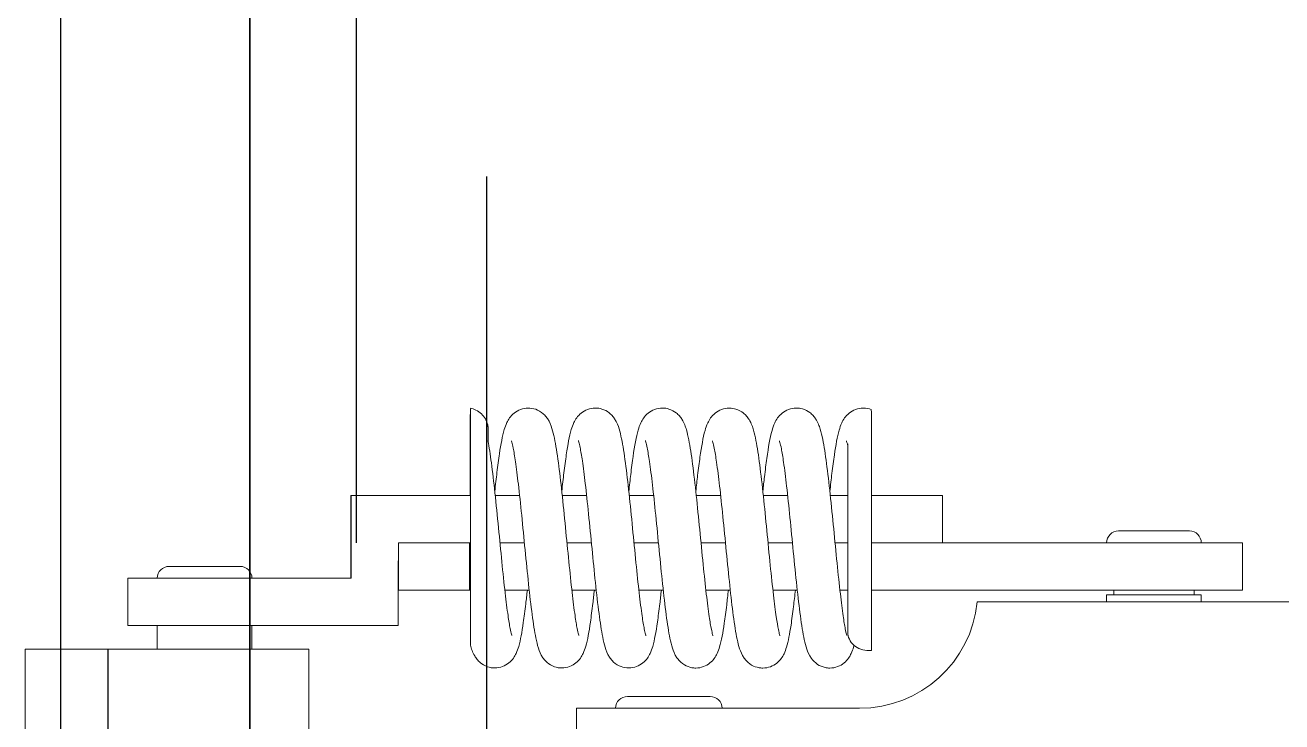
# Model space of a CAD drawing. Extents: x -18489 to 195597, y -1599 to 112111.
# Drawn here: x 15002.49 to 15007.8, y 26457.98 to 26460.93 of the extents above; entities that cross this region are included whole.
import ezdxf

# ---------------------------------------------------------------- set-up
doc = ezdxf.new("R2010")
doc.units = 0
doc.header["$LTSCALE"] = 100
doc.linetypes.add('188K-SM-07-F10-MECH-CR PIPE-Y2257103$0$AP8P1-SM-08-F50-001-A(G)-CDS - 複製$0$HIDDEN', pattern=[0.375, 0.25, -0.125])
for name, color, linetype in [('188K-SM-07-F10-MECH-CR PIPE-Y2257103$0$AP6B-SM-08-FNN-340-A(13)_Ver1$0$18P2-SM-08-FNN-320-A(5)-20190426-JEN$0$18P2-SM-08-FNN-320-A(5)-20190318-JEN$0$SM-08-FNN-300-A(5)-JEN$0$15P6-SM-08-FNN-320-A(10)-UIS-TCM$0$15P6-SM-08-FNN-00-(@10)170308-MIC$0$0-CDS', 140, 'Continuous'), ('188K-SM-07-F10-MECH-CR PIPE-Y2257103$0$AP8P1-SM-08-F50-001-A(G)-CDS - 複製$0$O-ring', 3, '188K-SM-07-F10-MECH-CR PIPE-Y2257103$0$AP8P1-SM-08-F50-001-A(G)-CDS - 複製$0$HIDDEN'), ('188K-SM-07-F10-MECH-CR PIPE-Y2257103$0$AP8P1-SM-08-F50-001-A(G)-CDS - 複製$0$虛線', 4, '188K-SM-07-F10-MECH-CR PIPE-Y2257103$0$AP8P1-SM-08-F50-001-A(G)-CDS - 複製$0$HIDDEN')]:
    doc.layers.add(name, color=color, linetype=linetype)

# ---------------------------------------------------------------- blocks, each defined once
blk = doc.blocks.new('188K-SM-07-F10-MECH-CR PIPE-Y2257103$0$AP8P1-SM-08-F50-001-A(G)-CDS - 複製$0$A$C3bb95756')
at = {"color": 0, "linetype": 'Continuous', "lineweight": 0}
for p, q in [((12, 25.315), (12, -3.245)), ((12.5, 4.981), (12.5, 7.976)), ((12.5, 7.976), (14.5, 7.976)), ((14.5, 4.981), (14.5, 7.976)), ((12.3, 6.226), (12, 6.226)), ((12.3, 3.463), (12.3, 6.226)), ((12.5, 5.926), (12.3, 5.926)), ((14.999, 5.726), (14.999, 3.653)), ((12.5, -7.716), (12.5, 4.981)), ((14.5, -4.716), (14.5, 4.981)), ((12.3, 2.226), (12.3, 3.463)), ((14.999, 3.653), (14.999, 2.726)), ((12.3, 2.226), (12, 2.226)), ((12.5, 2.526), (12.3, 2.526)), ((14.5, -7.715), (14.5, -4.716)), ((14.5, -4.716), (16.5, -4.716)), ((16.5, -7.715), (16.5, -4.716)), ((7.5, -20.185), (7.5, -8.22)), ((12.5, -9.052), (12.5, -8.717)), ((14.5, -9.258), (14.5, -8.717)), ((16.5, -9.459), (16.5, -8.717)), ((12.5, -11.886), (12.5, -10.855)), ((14.5, -12.091), (14.5, -11.058)), ((16.5, -12.292), (16.5, -11.26)), ((12.5, -14.719), (12.5, -13.688)), ((14.5, -14.925), (14.5, -13.891)), ((16.5, -15.125), (16.5, -14.094)), ((8, -14.535), (8, -15.047)), ((8, -15.047), (8, -18.035)), ((12.5, -17.552), (12.5, -16.521)), ((14.5, -17.758), (14.5, -16.725)), ((16.5, -17.959), (16.5, -16.927)), ((12.5, -20.386), (12.5, -19.355)), ((14.5, -20.591), (14.5, -19.558)), ((7.5, -20.185), (-7.5, -20.185)), ((16.5, -20.792), (16.5, -19.761)), ((12.5, -23.219), (12.5, -22.188)), ((14.5, -23.425), (14.5, -22.391)), ((16.5, -23.625), (16.5, -22.594)), ((12.5, -24.716), (12.5, -24.669)), ((12.5, -24.716), (14.5, -24.716)), ((12.5, -27.716), (12.5, -24.716)), ((14.5, -24.716), (14.5, -24.668)), ((14.5, -27.716), (14.5, -24.716)), ((16.5, -26.568), (16.5, -24.669)), ((16.5, -27.719), (16.5, -26.568)), ((12.5, -27.716), (14.5, -27.716)), ((12.5, -27.722), (12.5, -27.716)), ((13, -27.722), (14.498, -27.721)), ((14.5, -27.719), (14.5, -27.716)), ((10.998, -36.563), (10.998, -29.724)), ((12.998, -36.563), (12.998, -29.724)), ((13, -29.722), (14.498, -29.721)), ((14.498, -29.732), (13, -29.733)), ((16.5, -29.732), (16.5, -29.721)), ((-10, -31.5), (10, -31.5)), ((10, -31.5), (10, -36)), ((10.998, -33.912), (10, -33.912)), ((13, -33.912), (13, -37.671)), ((13, -34.212), (12.998, -34.212)), ((13.5, -34.412), (13.5, -37.231)), ((10, -36), (10, -40)), ((10.998, -39.154), (10.998, -36.563)), ((12.998, -39.154), (12.998, -36.563)), ((13, -37.612), (12.998, -37.612)), ((13, -37.671), (13, -37.912)), ((13.5, -37.231), (13.5, -37.412)), ((10.998, -37.912), (10, -37.912)), ((12.998, -39.154), (10.998, -39.154)), ((10, -40), (10, -43.5)), ((-10, -43.5), (10, -43.5))]:
    blk.add_line(p, q, dxfattribs=at)
blk.add_line((10, -40), (-10, -40))
at = {"color": 251}
blk.add_line((10, -42), (-10, -42), dxfattribs=at)
at = {"color": 0, "linetype": 'Continuous', "lineweight": 0}
for centre, radius, start, end in [((14.499, 5.726), 0.5, 0, 89.9196), ((14.499, 2.726), 0.5, 270.0804, 0), ((12.5, -8.22), 5, 95.7392, 180), ((7.5, -14.535), 0.5, 0, 90), ((7.5, -18.035), 0.5, 270, 0), ((13, -34.412), 0.5, 0, 90), ((13, -37.412), 0.5, 270, 0)]:
    blk.add_arc(centre, radius, start, end, dxfattribs=at)
for centre, major_axis, ratio, start_param, end_param in [((10.716, -7.821), (-0.003, 0.9), 0.866024, 1.455965, 1.567306), ((10.716, -7.821), (-0.003, 0.9), 0.866024, 1.567306, 3.141593), ((14.7, -7.725), (-5.494, 0), 0.001745, 3.665191, 5.759587), ((14.7, -24.675), (-5.487, 0), 0.001745, 1.905007, 3.665191), ((14.7, -24.675), (3.713, 0), 0.001745, 5.218566, 6.806784)]:
    blk.add_ellipse(centre, major_axis=major_axis, ratio=ratio, start_param=start_param, end_param=end_param, dxfattribs=at)
for points, knots in [([(19.458, -7.72), (19.629, -7.72), (19.767, -7.721), (19.98, -7.722), (20.055, -7.723), (20.122, -7.724), (20.135, -7.724), (20.135, -7.724)], [0, 0, 0, 0, 0.001028082, 0.001028082, 0.002056165, 0.002056165, 0.002688638, 0.002688638, 0.002688638, 0.002688638]), ([(9.201, -9.476), (9.201, -9.365), (9.222, -9.252), (9.298, -9.048), (9.353, -8.955), (9.478, -8.8), (9.549, -8.738), (9.686, -8.64), (9.753, -8.604), (9.909, -8.531), (9.996, -8.502), (10.111, -8.467), (10.136, -8.46), (10.162, -8.453)], [0, 0, 0, 0, 0.369613, 0.369613, 0.736234, 0.736234, 1.105706, 1.105706, 1.501006, 1.501006, 2.110988, 2.110988, 2.280676, 2.280676, 2.280676, 2.280676]), ([(20.198, -8.062), (20.198, -8.175), (20.177, -8.289), (20.099, -8.495), (20.043, -8.589), (19.917, -8.743), (19.846, -8.805), (19.705, -8.906), (19.634, -8.944), (19.462, -9.023), (19.364, -9.055), (18.98, -9.164), (18.642, -9.225), (17.98, -9.322), (17.716, -9.357), (17.194, -9.42), (16.938, -9.449), (16.673, -9.477)], [0, 0, 0, 0, 0.377808, 0.377808, 0.75227, 0.75227, 1.131586, 1.131586, 1.553493, 1.553493, 2.237728, 2.237728, 4.088151, 4.088151, 5.123734, 5.123734, 5.991583, 5.991583, 5.991583, 5.991583]), ([(10.573, -8.754), (10.573, -8.754), (10.573, -8.754), (10.577, -8.755), (10.597, -8.763), (10.68, -8.786), (10.759, -8.805), (11, -8.853), (11.19, -8.884), (11.675, -8.954), (11.992, -8.994), (12.735, -9.08), (13.18, -9.126), (14.108, -9.22), (14.602, -9.268), (15.583, -9.364), (16.082, -9.414), (17.019, -9.514), (17.465, -9.566), (18.247, -9.669), (18.59, -9.722), (19.033, -9.81), (19.174, -9.843), (19.448, -9.927), (19.582, -9.972), (19.787, -10.108), (19.835, -10.144), (19.924, -10.226), (19.967, -10.272), (20.071, -10.412), (20.127, -10.52), (20.184, -10.719), (20.197, -10.807), (20.197, -10.894)], [1.529606, 1.529606, 1.529606, 1.529606, 1.566604, 1.566604, 2.004364, 2.004364, 2.690018, 2.690018, 3.696575, 3.696575, 4.931861, 4.931861, 6.362818, 6.362818, 7.821963, 7.821963, 9.326579, 9.326579, 10.868898, 10.868898, 12.431018, 12.431018, 13.316881, 13.316881, 14.259657, 14.259657, 14.527236, 14.527236, 14.768895, 14.768895, 15.179037, 15.179037, 15.472471, 15.472471, 15.472471, 15.472471]), ([(18.681, -8.721), (18.434, -8.72), (18.113, -8.719), (17.378, -8.718), (16.956, -8.717), (16.059, -8.717), (15.574, -8.717), (14.601, -8.716), (14.102, -8.717), (13.152, -8.717), (12.69, -8.717), (11.861, -8.718), (11.483, -8.719), (11.002, -8.72), (10.85, -8.72), (10.719, -8.721)], [0, 0, 0, 0, 1.483548, 1.483548, 2.944065, 2.944065, 4.408185, 4.408185, 5.872813, 5.872813, 7.337526, 7.337526, 8.801965, 8.801965, 9.591263, 9.591263, 9.591263, 9.591263]), ([(18.815, -8.775), (18.815, -8.775), (18.815, -8.775), (18.807, -8.772), (18.782, -8.763), (18.709, -8.743), (18.664, -8.732), (18.611, -8.72)], [1.5306874, 1.5306874, 1.5306874, 1.5306874, 1.6085141, 1.6085141, 2.0720556, 2.0720556, 2.4948901, 2.4948901, 2.4948901, 2.4948901]), ([(18.816, -11.608), (18.816, -11.608), (18.815, -11.608), (18.806, -11.605), (18.78, -11.596), (18.681, -11.569), (18.59, -11.548), (18.324, -11.497), (18.127, -11.464), (17.611, -11.39), (17.267, -11.347), (16.485, -11.258), (16.032, -11.21), (15.098, -11.116), (14.605, -11.068), (13.621, -10.972), (13.119, -10.921), (12.206, -10.823), (11.782, -10.774), (11.018, -10.672), (10.681, -10.619), (10.26, -10.529), (10.129, -10.496), (9.88, -10.411), (9.755, -10.364), (9.523, -10.195), (9.431, -10.107), (9.297, -9.904), (9.25, -9.796), (9.209, -9.615), (9.201, -9.546), (9.201, -9.476)], [1.534964, 1.534964, 1.534964, 1.534964, 1.620208, 1.620208, 2.085297, 2.085297, 2.796473, 2.796473, 3.797602, 3.797602, 5.104348, 5.104348, 6.529364, 6.529364, 7.98228, 7.98228, 9.511749, 9.511749, 11.01677, 11.01677, 12.633476, 12.633476, 13.51602, 13.51602, 14.35238, 14.35238, 14.834086, 14.834086, 15.223926, 15.223926, 15.454008, 15.454008, 15.454008, 15.454008]), ([(9.2, -12.311), (9.2, -12.2), (9.221, -12.088), (9.295, -11.885), (9.35, -11.793), (9.473, -11.64), (9.542, -11.579), (9.676, -11.48), (9.742, -11.444), (9.899, -11.369), (9.987, -11.338), (10.335, -11.233), (10.635, -11.177), (11.253, -11.083), (11.518, -11.048), (12.023, -10.987), (12.256, -10.96), (12.5, -10.933)], [0, 0, 0, 0, 0.365934, 0.365934, 0.729064, 0.729064, 1.093806, 1.093806, 1.488179, 1.488179, 2.106647, 2.106647, 3.866362, 3.866362, 4.943093, 4.943093, 5.761206, 5.761206, 5.761206, 5.761206]), ([(20.197, -10.894), (20.197, -11.008), (20.175, -11.123), (20.098, -11.329), (20.041, -11.422), (19.915, -11.577), (19.844, -11.638), (19.704, -11.739), (19.633, -11.777), (19.457, -11.859), (19.353, -11.892), (18.935, -12.009), (18.552, -12.074), (17.832, -12.175), (17.569, -12.209), (17.092, -12.265), (16.886, -12.288), (16.673, -12.311)], [0, 0, 0, 0, 0.38003, 0.38003, 0.756601, 0.756601, 1.138502, 1.138502, 1.566748, 1.566748, 2.283031, 2.283031, 4.29564, 4.29564, 5.299581, 5.299581, 5.994977, 5.994977, 5.994977, 5.994977]), ([(10.57, -11.587), (10.57, -11.587), (10.57, -11.587), (10.572, -11.587), (10.591, -11.594), (10.667, -11.616), (10.741, -11.634), (10.97, -11.68), (11.151, -11.711), (11.626, -11.781), (11.942, -11.821), (12.672, -11.906), (13.103, -11.952), (14.023, -12.045), (14.528, -12.094), (15.509, -12.19), (15.999, -12.239), (16.939, -12.338), (17.397, -12.39), (18.189, -12.494), (18.534, -12.546), (18.981, -12.632), (19.124, -12.664), (19.408, -12.745), (19.547, -12.789), (19.76, -12.921), (19.809, -12.956), (19.903, -13.037), (19.948, -13.083), (20.058, -13.223), (20.118, -13.33), (20.182, -13.535), (20.197, -13.631), (20.197, -13.727)], [1.51934, 1.51934, 1.51934, 1.51934, 1.540488, 1.540488, 1.962045, 1.962045, 2.626376, 2.626376, 3.62483, 3.62483, 4.869194, 4.869194, 6.264612, 6.264612, 7.754237, 7.754237, 9.227468, 9.227468, 10.786503, 10.786503, 12.333465, 12.333465, 13.207742, 13.207742, 14.19454, 14.19454, 14.471744, 14.471744, 14.725177, 14.725177, 15.139883, 15.139883, 15.458728, 15.458728, 15.458728, 15.458728]), ([(18.819, -14.442), (18.819, -14.442), (18.818, -14.442), (18.81, -14.439), (18.783, -14.43), (18.687, -14.404), (18.601, -14.384), (18.34, -14.333), (18.14, -14.3), (17.62, -14.224), (17.274, -14.181), (16.499, -14.092), (16.058, -14.046), (15.127, -13.952), (14.623, -13.904), (13.636, -13.806), (13.143, -13.757), (12.228, -13.659), (11.796, -13.609), (11.028, -13.507), (10.694, -13.454), (10.273, -13.365), (10.142, -13.333), (9.892, -13.25), (9.768, -13.205), (9.576, -13.069), (9.532, -13.033), (9.412, -12.915), (9.339, -12.817), (9.242, -12.608), (9.213, -12.5), (9.201, -12.364), (9.2, -12.337), (9.2, -12.311)], [1.533587, 1.533587, 1.533587, 1.533587, 1.616201, 1.616201, 2.067066, 2.067066, 2.75024, 2.75024, 3.780984, 3.780984, 5.092135, 5.092135, 6.485309, 6.485309, 7.968997, 7.968997, 9.474359, 9.474359, 10.998871, 10.998871, 12.604152, 12.604152, 13.4827, 13.4827, 14.324189, 14.324189, 14.567246, 14.567246, 14.990283, 14.990283, 15.352865, 15.352865, 15.44041, 15.44041, 15.44041, 15.44041]), ([(9.201, -15.145), (9.201, -15.034), (9.222, -14.921), (9.298, -14.717), (9.353, -14.625), (9.476, -14.472), (9.545, -14.41), (9.681, -14.311), (9.748, -14.275), (9.91, -14.198), (10.001, -14.167), (10.366, -14.058), (10.688, -14.001), (11.331, -13.906), (11.59, -13.872), (12.068, -13.815), (12.28, -13.791), (12.5, -13.767)], [0, 0, 0, 0, 0.370264, 0.370264, 0.737517, 0.737517, 1.107545, 1.107545, 1.512605, 1.512605, 2.160685, 2.160685, 3.991327, 3.991327, 5.027096, 5.027096, 5.767399, 5.767399, 5.767399, 5.767399]), ([(20.197, -13.727), (20.197, -13.84), (20.175, -13.955), (20.098, -14.16), (20.042, -14.254), (19.916, -14.408), (19.846, -14.47), (19.706, -14.57), (19.636, -14.608), (19.46, -14.69), (19.358, -14.724), (18.952, -14.839), (18.583, -14.902), (17.887, -15.001), (17.628, -15.034), (17.136, -15.093), (16.909, -15.118), (16.673, -15.144)], [0, 0, 0, 0, 0.379818, 0.379818, 0.756216, 0.756216, 1.138, 1.138, 1.567071, 1.567071, 2.286967, 2.286967, 4.235125, 4.235125, 5.234674, 5.234674, 6.006562, 6.006562, 6.006562, 6.006562]), ([(10.568, -14.42), (10.568, -14.42), (10.569, -14.42), (10.572, -14.421), (10.592, -14.428), (10.67, -14.45), (10.746, -14.468), (10.98, -14.515), (11.163, -14.546), (11.648, -14.618), (11.975, -14.659), (12.715, -14.744), (13.142, -14.789), (14.06, -14.882), (14.567, -14.931), (15.552, -15.028), (16.041, -15.077), (16.976, -15.176), (17.43, -15.228), (18.222, -15.332), (18.567, -15.385), (19.008, -15.472), (19.148, -15.504), (19.423, -15.584), (19.558, -15.627), (19.769, -15.76), (19.818, -15.795), (19.911, -15.876), (19.954, -15.922), (20.062, -16.059), (20.12, -16.166), (20.183, -16.369), (20.198, -16.465), (20.198, -16.559)], [1.514793, 1.514793, 1.514793, 1.514793, 1.550846, 1.550846, 1.969726, 1.969726, 2.632335, 2.632335, 3.63658, 3.63658, 4.914984, 4.914984, 6.290976, 6.290976, 7.787067, 7.787067, 9.26406, 9.26406, 10.814621, 10.814621, 12.382907, 12.382907, 13.249796, 13.249796, 14.20856, 14.20856, 14.48022, 14.48022, 14.72351, 14.72351, 15.13133, 15.13133, 15.447351, 15.447351, 15.447351, 15.447351]), ([(18.822, -17.277), (18.822, -17.277), (18.821, -17.277), (18.814, -17.274), (18.79, -17.266), (18.699, -17.241), (18.615, -17.221), (18.36, -17.17), (18.163, -17.136), (17.651, -17.062), (17.31, -17.019), (16.548, -16.931), (16.113, -16.885), (15.185, -16.791), (14.676, -16.742), (13.693, -16.645), (13.207, -16.597), (12.285, -16.499), (11.84, -16.448), (11.069, -16.346), (10.736, -16.295), (10.311, -16.208), (10.176, -16.175), (9.919, -16.095), (9.793, -16.052), (9.594, -15.916), (9.548, -15.88), (9.423, -15.762), (9.345, -15.661), (9.245, -15.448), (9.215, -15.338), (9.202, -15.2), (9.201, -15.172), (9.201, -15.145)], [1.512449, 1.512449, 1.512449, 1.512449, 1.586453, 1.586453, 2.024157, 2.024157, 2.714149, 2.714149, 3.746626, 3.746626, 5.042988, 5.042988, 6.424527, 6.424527, 7.922177, 7.922177, 9.400892, 9.400892, 10.951757, 10.951757, 12.52626, 12.52626, 13.408379, 13.408379, 14.279087, 14.279087, 14.527998, 14.527998, 14.968293, 14.968293, 15.338049, 15.338049, 15.428369, 15.428369, 15.428369, 15.428369]), ([(9.203, -17.978), (9.203, -17.866), (9.224, -17.753), (9.3, -17.549), (9.356, -17.456), (9.48, -17.302), (9.549, -17.241), (9.686, -17.142), (9.754, -17.105), (9.92, -17.027), (10.014, -16.995), (10.389, -16.886), (10.724, -16.828), (11.379, -16.733), (11.639, -16.7), (12.102, -16.644), (12.297, -16.622), (12.5, -16.6)], [0, 0, 0, 0, 0.373292, 0.373292, 0.743395, 0.743395, 1.116925, 1.116925, 1.528551, 1.528551, 2.194943, 2.194943, 4.052922, 4.052922, 5.080883, 5.080883, 5.761499, 5.761499, 5.761499, 5.761499]), ([(20.198, -16.559), (20.198, -16.672), (20.177, -16.786), (20.1, -16.991), (20.044, -17.085), (19.919, -17.238), (19.85, -17.3), (19.711, -17.4), (19.642, -17.438), (19.47, -17.519), (19.37, -17.553), (18.972, -17.668), (18.609, -17.731), (17.92, -17.83), (17.663, -17.863), (17.163, -17.923), (16.922, -17.95), (16.672, -17.977)], [0, 0, 0, 0, 0.37723, 0.37723, 0.751201, 0.751201, 1.13002, 1.13002, 1.553791, 1.553791, 2.258557, 2.258557, 4.202059, 4.202059, 5.196769, 5.196769, 6.015374, 6.015374, 6.015374, 6.015374]), ([(10.57, -17.254), (10.57, -17.254), (10.57, -17.254), (10.575, -17.256), (10.597, -17.263), (10.681, -17.286), (10.759, -17.304), (11, -17.352), (11.188, -17.384), (11.683, -17.456), (12.017, -17.497), (12.771, -17.584), (13.205, -17.629), (14.127, -17.722), (14.63, -17.771), (15.618, -17.868), (16.114, -17.918), (17.042, -18.017), (17.483, -18.068), (18.271, -18.172), (18.618, -18.226), (19.053, -18.315), (19.188, -18.348), (19.453, -18.429), (19.583, -18.473), (19.787, -18.605), (19.834, -18.641), (19.922, -18.721), (19.963, -18.765), (20.066, -18.898), (20.122, -19), (20.185, -19.201), (20.2, -19.298), (20.2, -19.393)], [1.528947, 1.528947, 1.528947, 1.528947, 1.583888, 1.583888, 2.005623, 2.005623, 2.667606, 2.667606, 3.673762, 3.673762, 4.970513, 4.970513, 6.356938, 6.356938, 7.840894, 7.840894, 9.343276, 9.343276, 10.868897, 10.868897, 12.468354, 12.468354, 13.330775, 13.330775, 14.252077, 14.252077, 14.515197, 14.515197, 14.743662, 14.743662, 15.135105, 15.135105, 15.453146, 15.453146, 15.453146, 15.453146]), ([(18.82, -20.11), (18.82, -20.11), (18.82, -20.11), (18.815, -20.108), (18.793, -20.101), (18.708, -20.076), (18.627, -20.057), (18.38, -20.006), (18.188, -19.974), (17.69, -19.9), (17.361, -19.858), (16.612, -19.771), (16.176, -19.725), (15.248, -19.631), (14.741, -19.582), (13.76, -19.485), (13.274, -19.437), (12.344, -19.339), (11.894, -19.288), (11.119, -19.187), (10.785, -19.136), (10.352, -19.05), (10.214, -19.019), (9.947, -18.939), (9.815, -18.895), (9.611, -18.761), (9.563, -18.726), (9.433, -18.606), (9.351, -18.502), (9.248, -18.284), (9.217, -18.173), (9.204, -18.034), (9.203, -18.006), (9.203, -17.978)], [1.511858, 1.511858, 1.511858, 1.511858, 1.564479, 1.564479, 2.001455, 2.001455, 2.68878, 2.68878, 3.711606, 3.711606, 4.976398, 4.976398, 6.371622, 6.371622, 7.864064, 7.864064, 9.336995, 9.336995, 10.896766, 10.896766, 12.44752, 12.44752, 13.332684, 13.332684, 14.244606, 14.244606, 14.506377, 14.506377, 14.968742, 14.968742, 15.342267, 15.342267, 15.43474, 15.43474, 15.43474, 15.43474]), ([(9.204, -20.811), (9.204, -20.698), (9.225, -20.585), (9.301, -20.38), (9.357, -20.287), (9.482, -20.133), (9.552, -20.072), (9.69, -19.972), (9.758, -19.935), (9.925, -19.858), (10.02, -19.826), (10.398, -19.718), (10.729, -19.661), (11.384, -19.566), (11.648, -19.532), (12.113, -19.476), (12.303, -19.455), (12.5, -19.433)], [0, 0, 0, 0, 0.374263, 0.374263, 0.745263, 0.745263, 1.119824, 1.119824, 1.532639, 1.532639, 2.201516, 2.201516, 4.042076, 4.042076, 5.090214, 5.090214, 5.750967, 5.750967, 5.750967, 5.750967]), ([(20.2, -19.393), (20.2, -19.505), (20.179, -19.619), (20.103, -19.823), (20.047, -19.916), (19.923, -20.069), (19.854, -20.131), (19.717, -20.231), (19.649, -20.268), (19.482, -20.348), (19.386, -20.38), (19.003, -20.494), (18.662, -20.556), (17.993, -20.654), (17.733, -20.688), (17.21, -20.751), (16.947, -20.781), (16.672, -20.811)], [0, 0, 0, 0, 0.372934, 0.372934, 0.742819, 0.742819, 1.116403, 1.116403, 1.529753, 1.529753, 2.204629, 2.204629, 4.09814, 4.09814, 5.115656, 5.115656, 6.013989, 6.013989, 6.013989, 6.013989]), ([(10.574, -20.088), (10.574, -20.088), (10.574, -20.088), (10.579, -20.09), (10.601, -20.098), (10.689, -20.122), (10.771, -20.141), (11.017, -20.189), (11.205, -20.219), (11.7, -20.291), (12.034, -20.333), (12.798, -20.42), (13.244, -20.466), (14.169, -20.559), (14.662, -20.607), (15.648, -20.704), (16.154, -20.755), (17.078, -20.854), (17.51, -20.904), (18.292, -21.008), (18.641, -21.063), (19.075, -21.154), (19.209, -21.186), (19.471, -21.269), (19.601, -21.315), (19.801, -21.45), (19.848, -21.487), (19.976, -21.608), (20.058, -21.713), (20.159, -21.934), (20.188, -22.045), (20.199, -22.181), (20.2, -22.205), (20.2, -22.228)], [1.539282, 1.539282, 1.539282, 1.539282, 1.592191, 1.592191, 2.036746, 2.036746, 2.710885, 2.710885, 3.699182, 3.699182, 4.994993, 4.994993, 6.413087, 6.413087, 7.867215, 7.867215, 9.394918, 9.394918, 10.899816, 10.899816, 12.513061, 12.513061, 13.379306, 13.379306, 14.288511, 14.288511, 14.548867, 14.548867, 15.015232, 15.015232, 15.389974, 15.389974, 15.46846, 15.46846, 15.46846, 15.46846]), ([(18.818, -22.943), (18.818, -22.943), (18.817, -22.943), (18.811, -22.94), (18.788, -22.932), (18.697, -22.907), (18.612, -22.886), (18.356, -22.835), (18.158, -22.802), (17.653, -22.729), (17.328, -22.688), (16.573, -22.6), (16.123, -22.553), (15.188, -22.458), (14.691, -22.41), (13.712, -22.314), (13.217, -22.265), (12.289, -22.166), (11.848, -22.116), (11.081, -22.014), (10.748, -21.963), (10.318, -21.876), (10.179, -21.844), (9.917, -21.76), (9.788, -21.715), (9.59, -21.578), (9.544, -21.541), (9.419, -21.42), (9.341, -21.317), (9.243, -21.099), (9.214, -20.988), (9.204, -20.854), (9.204, -20.832), (9.204, -20.811)], [1.521972, 1.521972, 1.521972, 1.521972, 1.584925, 1.584925, 2.036469, 2.036469, 2.742284, 2.742284, 3.7704, 3.7704, 5.015211, 5.015211, 6.445968, 6.445968, 7.910529, 7.910529, 9.410139, 9.410139, 10.956606, 10.956606, 12.516977, 12.516977, 13.413295, 13.413295, 14.296523, 14.296523, 14.551684, 14.551684, 15.00281, 15.00281, 15.376966, 15.376966, 15.449601, 15.449601, 15.449601, 15.449601]), ([(9.203, -23.643), (9.203, -23.531), (9.224, -23.417), (9.3, -23.213), (9.356, -23.12), (9.481, -22.966), (9.551, -22.904), (9.69, -22.805), (9.758, -22.768), (9.925, -22.691), (10.019, -22.66), (10.389, -22.554), (10.714, -22.497), (11.361, -22.402), (11.626, -22.367), (12.099, -22.311), (12.296, -22.289), (12.5, -22.266)], [0, 0, 0, 0, 0.372917, 0.372917, 0.742639, 0.742639, 1.11566, 1.11566, 1.524347, 1.524347, 2.179547, 2.179547, 4.001245, 4.001245, 5.059496, 5.059496, 5.743594, 5.743594, 5.743594, 5.743594]), ([(20.2, -22.228), (20.2, -22.341), (20.178, -22.454), (20.102, -22.659), (20.046, -22.753), (19.92, -22.907), (19.85, -22.969), (19.713, -23.067), (19.646, -23.104), (19.482, -23.181), (19.389, -23.213), (19.014, -23.324), (18.683, -23.385), (18.026, -23.483), (17.76, -23.518), (17.224, -23.583), (16.954, -23.613), (16.673, -23.644)], [0, 0, 0, 0, 0.373734, 0.373734, 0.744364, 0.744364, 1.118052, 1.118052, 1.520312, 1.520312, 2.175942, 2.175942, 4.032473, 4.032473, 5.078659, 5.078659, 5.999712, 5.999712, 5.999712, 5.999712]), ([(10.575, -22.922), (10.575, -22.922), (10.575, -22.922), (10.58, -22.923), (10.602, -22.931), (10.689, -22.955), (10.771, -22.974), (11.018, -23.022), (11.206, -23.053), (11.697, -23.124), (12.024, -23.165), (12.783, -23.252), (13.233, -23.299), (14.162, -23.392), (14.65, -23.439), (15.633, -23.536), (16.14, -23.587), (17.068, -23.686), (17.501, -23.737), (18.236, -23.834), (18.55, -23.882), (18.813, -23.933)], [1.536908, 1.536908, 1.536908, 1.536908, 1.585656, 1.585656, 2.032028, 2.032028, 2.724242, 2.724242, 3.709965, 3.709965, 4.979595, 4.979595, 6.416799, 6.416799, 7.858392, 7.858392, 9.388558, 9.388558, 10.898785, 10.898785, 12.316243, 12.316243, 12.316243, 12.316243]), ([(10.173, -24.672), (10.018, -24.63), (9.88, -24.589), (9.665, -24.464), (9.616, -24.431), (9.519, -24.352), (9.472, -24.307), (9.359, -24.172), (9.296, -24.069), (9.222, -23.857), (9.203, -23.749), (9.203, -23.643)], [0, 0, 0, 0, 1.021437, 1.021437, 1.305373, 1.305373, 1.566267, 1.566267, 1.975717, 1.975717, 2.329995, 2.329995, 2.329995, 2.329995]), ([(18.749, -23.921), (18.967, -23.921), (19.126, -23.922), (19.256, -23.923), (19.281, -23.924), (19.31, -23.924), (19.316, -23.924), (19.328, -23.925), (19.333, -23.925), (19.348, -23.926), (19.354, -23.926), (19.37, -23.927), (19.378, -23.928), (19.396, -23.93), (19.406, -23.931), (19.439, -23.935), (19.464, -23.939), (19.514, -23.95), (19.54, -23.957), (19.626, -23.983), (19.684, -24.008), (19.818, -24.083), (19.891, -24.14), (20.019, -24.274), (20.074, -24.355), (20.149, -24.515), (20.174, -24.594), (20.187, -24.675)], [0.127445, 0.127445, 0.127445, 0.127445, 1.499588, 1.499588, 2.038546, 2.038546, 2.158772, 2.158772, 2.249064, 2.249064, 2.301373, 2.301373, 2.338711, 2.338711, 2.376089, 2.376089, 2.45114, 2.45114, 2.532618, 2.532618, 2.721813, 2.721813, 2.992629, 2.992629, 3.279118, 3.279118, 3.52312, 3.52312, 3.52312, 3.52312]), ([(17.123, -24.67), (16.976, -24.669), (16.82, -24.669), (16.496, -24.669), (16.327, -24.669), (15.974, -24.668), (15.79, -24.668), (15.418, -24.668), (15.229, -24.668), (14.847, -24.668), (14.652, -24.668), (14.264, -24.668), (14.072, -24.668), (13.502, -24.668), (13.125, -24.668), (12.599, -24.669), (12.43, -24.669), (12.102, -24.669), (11.943, -24.669), (11.49, -24.67), (11.219, -24.671), (10.841, -24.671), (10.722, -24.672), (10.56, -24.672), (10.527, -24.672), (10.455, -24.672), (10.416, -24.672), (10.346, -24.672), (10.32, -24.672), (10.272, -24.672), (10.252, -24.672), (10.208, -24.672), (10.195, -24.672), (10.169, -24.672), (10.171, -24.672), (10.187, -24.671), (10.202, -24.671), (10.263, -24.671), (10.325, -24.67), (10.55, -24.669), (10.758, -24.669), (11.244, -24.668), (11.525, -24.667), (12.149, -24.666), (12.484, -24.666), (13.02, -24.666), (13.205, -24.665), (13.578, -24.665), (13.767, -24.665), (14.148, -24.665), (14.341, -24.665), (14.73, -24.665), (14.927, -24.665), (15.508, -24.665), (15.89, -24.665), (16.454, -24.665), (16.64, -24.666), (17, -24.666), (17.349, -24.666), (17.679, -24.666), (18, -24.667), (18.155, -24.667), (18.302, -24.667)], [0.00122675, 0.00122675, 0.00122675, 0.00122675, 0.0018037, 0.0018037, 0.00238065, 0.00238065, 0.00295761, 0.00295761, 0.00353456, 0.00353456, 0.00411151, 0.00411151, 0.00468846, 0.00468846, 0.00584236, 0.00584236, 0.00641931, 0.00641931, 0.00699626, 0.00699626, 0.00815017, 0.00815017, 0.00872712, 0.00872712, 0.00887135, 0.00887135, 0.00901559, 0.00901559, 0.00908771, 0.00908771, 0.00915983, 0.00915983, 0.00930407, 0.00930407, 0.00959254, 0.00959254, 0.00988102, 0.00988102, 0.01045797, 0.01045797, 0.01161187, 0.01161187, 0.01276578, 0.01276578, 0.01391968, 0.01391968, 0.01449663, 0.01449663, 0.01507358, 0.01507358, 0.01565053, 0.01565053, 0.01622748, 0.01622748, 0.01738139, 0.01738139, 0.01795834, 0.01795834, 0.01853529, 0.01911224, 0.01911224, 0.01968919, 0.01968919, 0.01968919, 0.01968919]), ([(18.302, -24.667), (18.531, -24.668), (18.743, -24.668), (19.128, -24.669), (19.302, -24.669), (19.452, -24.67)], [0.01968919, 0.01968919, 0.01968919, 0.01968919, 0.020593023, 0.020593023, 0.021496855, 0.021496855, 0.021496855, 0.021496855]), ([(12.998, -29.724), (12.998, -29.724), (12.998, -29.724), (12.998, -29.723), (12.998, -29.723), (12.999, -29.722), (12.999, -29.722), (12.999, -29.722), (13, -29.722), (13, -29.722)], [0, 0, 0, 0, 0.25, 0.25, 0.5, 0.5, 0.75, 0.75, 1, 1, 1, 1]), ([(13, -29.733), (13, -29.733), (12.999, -29.733), (12.999, -29.733), (12.999, -29.733), (12.998, -29.734), (12.998, -29.734), (12.998, -29.734), (12.998, -29.735), (12.998, -29.735)], [0, 0, 0, 0, 0.25, 0.25, 0.5, 0.5, 0.75, 0.75, 1, 1, 1, 1])]:
    blk.add_open_spline(points, degree=3, knots=knots, dxfattribs=at)
for points in [[(20.135, -7.724), (20.175, -7.829), (20.198, -7.946), (20.198, -8.062)], [(17.915, -24.671), (17.7, -24.671), (17.435, -24.67), (17.123, -24.67)], [(13, -27.722), (12.333, -27.722), (11.666, -27.722), (10.998, -27.722)], [(10.998, -29.724), (10.998, -29.057), (10.998, -28.39), (10.998, -27.722)], [(14.498, -27.721), (14.498, -27.721), (14.499, -27.721), (14.499, -27.721)], [(14.499, -27.721), (14.5, -27.721), (14.5, -27.72), (14.5, -27.719)], [(16.5, -27.719), (16.5, -28.386), (16.5, -29.054), (16.5, -29.721)], [(15.723, -29.721), (15.314, -29.721), (14.906, -29.721), (14.498, -29.721)], [(14.498, -29.732), (15.165, -29.732), (15.832, -29.732), (16.5, -29.732)], [(16.5, -29.721), (16.241, -29.721), (15.982, -29.721), (15.723, -29.721)]]:
    blk.add_open_spline(points, degree=3, dxfattribs=at)
blk = doc.blocks.new('188K-SM-07-F10-MECH-CR PIPE-Y2257103$0$AP8P1-SM-08-F50-001-A(G)-CDS - 複製$0$A$Cf9f49380')
blk.add_line((342, -40), (342, -400))
at = {"layer": '188K-SM-07-F10-MECH-CR PIPE-Y2257103$0$AP8P1-SM-08-F50-001-A(G)-CDS - 複製$0$O-ring'}
blk.add_line((337.5, -68), (337.5, -372), dxfattribs=at)
at = {"layer": '188K-SM-07-F10-MECH-CR PIPE-Y2257103$0$AP8P1-SM-08-F50-001-A(G)-CDS - 複製$0$虛線'}
blk.add_line((332, -40), (332, -400), dxfattribs=at)
blk = doc.blocks.new('188K-SM-07-F10-MECH-CR PIPE-Y2257103$0$CDS-CVD')
at = {"layer": '188K-SM-07-F10-MECH-CR PIPE-Y2257103$0$AP6B-SM-08-FNN-340-A(13)_Ver1$0$18P2-SM-08-FNN-320-A(5)-20190426-JEN$0$18P2-SM-08-FNN-320-A(5)-20190318-JEN$0$SM-08-FNN-300-A(5)-JEN$0$15P6-SM-08-FNN-320-A(10)-UIS-TCM$0$15P6-SM-08-FNN-00-(@10)170308-MIC$0$0-CDS', "ltscale": 0.1}
blk.add_lwpolyline([(15003.44, -72859.4769), (15002.64, -72859.4769), (15002.64, -72895.4769), (15003.44, -72895.4769)], close=True, dxfattribs=at)
at = {"layer": '188K-SM-07-F10-MECH-CR PIPE-Y2257103$0$AP6B-SM-08-FNN-340-A(13)_Ver1$0$18P2-SM-08-FNN-320-A(5)-20190426-JEN$0$18P2-SM-08-FNN-320-A(5)-20190318-JEN$0$SM-08-FNN-300-A(5)-JEN$0$15P6-SM-08-FNN-320-A(10)-UIS-TCM$0$15P6-SM-08-FNN-00-(@10)170308-MIC$0$0-CDS', "ltscale": 0.1, "xscale": -0.1, "yscale": 0.1, "zscale": 0.1}
blk.add_blockref('188K-SM-07-F10-MECH-CR PIPE-Y2257103$0$AP8P1-SM-08-F50-001-A(G)-CDS - 複製$0$A$Cf9f49380', (15037.64, -72855.4769), dxfattribs=at)
at = {"layer": '188K-SM-07-F10-MECH-CR PIPE-Y2257103$0$AP6B-SM-08-FNN-340-A(13)_Ver1$0$18P2-SM-08-FNN-320-A(5)-20190426-JEN$0$18P2-SM-08-FNN-320-A(5)-20190318-JEN$0$SM-08-FNN-300-A(5)-JEN$0$15P6-SM-08-FNN-320-A(10)-UIS-TCM$0$15P6-SM-08-FNN-00-(@10)170308-MIC$0$0-CDS', "ltscale": 0.1, "xscale": -0.1000000000000001, "yscale": 0.1000000000000001, "zscale": 0.1000000000000001, "rotation": 270}
blk.add_blockref('188K-SM-07-F10-MECH-CR PIPE-Y2257103$0$AP8P1-SM-08-F50-001-A(G)-CDS - 複製$0$A$C3bb95756', (15006.84, -72877.4769), dxfattribs=at)
blk = doc.blocks.new('188K-SM-07-F10-MECH-CR PIPE-Y2257103')
blk.add_blockref('188K-SM-07-F10-MECH-CR PIPE-Y2257103$0$CDS-CVD', (0, 99334.7631))

msp = doc.modelspace()

# ---------------------------------------------------------------- block references
msp.add_blockref('188K-SM-07-F10-MECH-CR PIPE-Y2257103', (0, 0))

doc.saveas('drawing.dxf')
